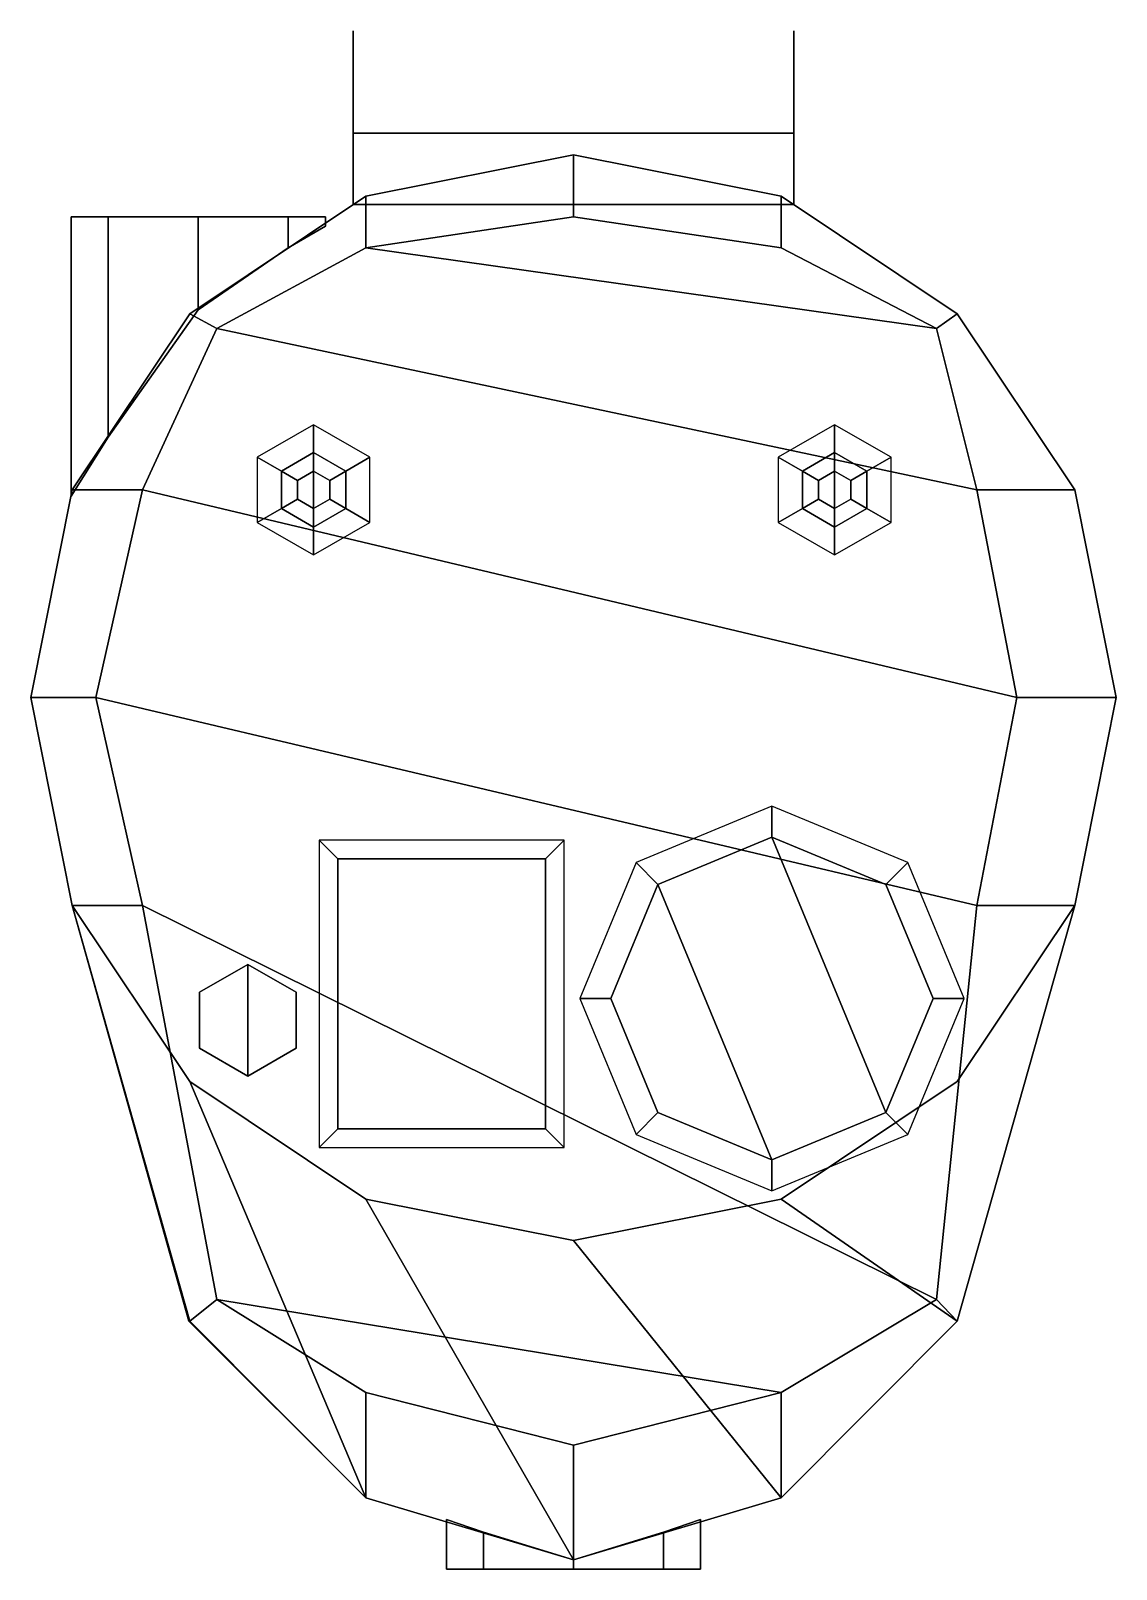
# Model space of a CAD drawing. Extents: x -0.88 to 0.88, y -1.4 to 1.07.
import ezdxf

# ---------------------------------------------------------------- set-up
doc = ezdxf.new("R2010")
doc.units = 0
doc.layers.add('TURRET', color=2, linetype='CONTINUOUS')

msp = doc.modelspace()

# ---------------------------------------------------------------- linework, layer by layer
at = {"layer": 'TURRET'}
for points in [[(-0.355, 1.075, 2.02), (-0.355, 0.91, 2.02), (-0.355, 0.91, 2.5), (-0.355, 1.075, 2.5)], [(-0.355, 0.91, 2.02), (-0.355, 1.075, 2.02), (-0.355, 1.075, 2.5), (-0.355, 0.91, 2.5)], [(0.355, 0.91, 2.02), (0.355, 1.075, 2.02), (0.355, 1.075, 2.5), (0.355, 0.91, 2.5)], [(0.355, 1.075, 2.02), (0.355, 0.91, 2.02), (0.355, 0.91, 2.5), (0.355, 1.075, 2.5)], [(-0.355, 0.91, 2.02), (-0.355, 0.795, 2.02), (-0.355, 0.795, 2.5), (-0.355, 0.91, 2.5)], [(0.355, 0.91, 2.5), (0.355, 0.91, 2.02), (-0.355, 0.91, 2.02), (-0.355, 0.91, 2.5)], [(0.355, 0.91, 2.02), (0.355, 0.795, 2.02), (-0.355, 0.795, 2.02), (-0.355, 0.91, 2.02)], [(-0.355, 0.91, 2.5), (-0.355, 0.795, 2.5), (0.355, 0.795, 2.5), (0.355, 0.91, 2.5)], [(0.355, 0.795, 2.5), (0.355, 0.795, 2.02), (0.355, 0.91, 2.02), (0.355, 0.91, 2.5)], [(-0.3348, 0.8084, 2.525), (0, 0.875, 2.525), (0, 0.875, 1.86), (-0.3348, 0.8084, 1.86)], [(-0.3348, 0.725, 2.595), (0, 0.775, 2.595), (0, 0.875, 2.525), (-0.3348, 0.8084, 2.525)], [(0, 0.875, 2.525), (0.3348, 0.8084, 2.525), (0.3348, 0.8084, 1.86), (0, 0.875, 1.86)], [(0, 0.775, 2.595), (0.3348, 0.725, 2.595), (0.3348, 0.8084, 2.525), (0, 0.875, 2.525)], [(-0.6187, 0.6187, 2.525), (-0.3348, 0.8084, 2.525), (-0.3348, 0.8084, 1.86), (-0.6187, 0.6187, 1.86)], [(-0.575, 0.595, 2.595), (-0.3348, 0.725, 2.595), (-0.3348, 0.8084, 2.525), (-0.6187, 0.6187, 2.525)], [(0.3348, 0.8084, 2.525), (0.6187, 0.6187, 2.525), (0.6187, 0.6187, 1.86), (0.3348, 0.8084, 1.86)], [(0.3348, 0.725, 2.595), (0.585, 0.595, 2.595), (0.6187, 0.6187, 2.525), (0.3348, 0.8084, 2.525)], [(-0.75, 0.775, 2.4), (-0.81, 0.775, 2.255), (-0.81, 0.325, 2.255), (-0.75, 0.42, 2.4)], [(-0.81, 0.775, 2.255), (-0.75, 0.775, 2.11), (-0.75, 0.42, 2.11), (-0.81, 0.325, 2.255)], [(-0.81, 0.775, 2.255), (-0.75, 0.775, 2.4), (-0.75, 0.42, 2.4), (-0.81, 0.325, 2.255)], [(-0.75, 0.775, 2.11), (-0.81, 0.775, 2.255), (-0.81, 0.325, 2.255), (-0.75, 0.42, 2.11)], [(-0.605, 0.775, 2.46), (-0.75, 0.775, 2.4), (-0.75, 0.42, 2.4), (-0.605, 0.625, 2.46)], [(-0.75, 0.775, 2.11), (-0.605, 0.775, 2.05), (-0.605, 0.625, 2.05), (-0.75, 0.42, 2.11)], [(-0.75, 0.775, 2.4), (-0.605, 0.775, 2.46), (-0.605, 0.625, 2.46), (-0.75, 0.42, 2.4)], [(-0.605, 0.775, 2.05), (-0.75, 0.775, 2.11), (-0.75, 0.42, 2.11), (-0.605, 0.625, 2.05)], [(-0.46, 0.775, 2.4), (-0.605, 0.775, 2.46), (-0.605, 0.625, 2.46), (-0.46, 0.725, 2.4)], [(-0.605, 0.775, 2.05), (-0.46, 0.775, 2.11), (-0.46, 0.725, 2.11), (-0.605, 0.625, 2.05)], [(-0.605, 0.775, 2.46), (-0.46, 0.775, 2.4), (-0.46, 0.725, 2.4), (-0.605, 0.625, 2.46)], [(-0.46, 0.775, 2.11), (-0.605, 0.775, 2.05), (-0.605, 0.625, 2.05), (-0.46, 0.725, 2.11)], [(-0.4, 0.775, 2.255), (-0.46, 0.775, 2.4), (-0.46, 0.725, 2.4), (-0.4, 0.76, 2.255)], [(-0.46, 0.775, 2.11), (-0.4, 0.775, 2.255), (-0.4, 0.76, 2.255), (-0.46, 0.725, 2.11)], [(-0.46, 0.775, 2.4), (-0.4, 0.775, 2.255), (-0.4, 0.76, 2.255), (-0.46, 0.725, 2.4)], [(-0.4, 0.775, 2.255), (-0.46, 0.775, 2.11), (-0.46, 0.725, 2.11), (-0.4, 0.76, 2.255)], [(0.3348, 0.725, 2.595), (0, 0.775, 2.595), (-0.3348, 0.725, 2.595), (0.585, 0.595, 2.595)], [(0.585, 0.595, 2.595), (-0.3348, 0.725, 2.595), (-0.575, 0.595, 2.595), (0.65, 0.3348, 2.595)], [(-0.8084, 0.3348, 2.525), (-0.6187, 0.6187, 2.525), (-0.6187, 0.6187, 1.86), (-0.8084, 0.3348, 1.86)], [(-0.695, 0.3348, 2.595), (-0.575, 0.595, 2.595), (-0.6187, 0.6187, 2.525), (-0.8084, 0.3348, 2.525)], [(0.585, 0.595, 2.595), (0.65, 0.3348, 2.595), (0.8084, 0.3348, 2.525), (0.6187, 0.6187, 2.525)], [(0.6187, 0.6187, 2.525), (0.8084, 0.3348, 2.525), (0.8084, 0.3348, 1.86), (0.6187, 0.6187, 1.86)], [(0.65, 0.3348, 2.595), (-0.575, 0.595, 2.595), (-0.695, 0.3348, 2.595), (0.715, 0, 2.595)], [(-0.4191, 0.44, 2.595), (-0.51, 0.3875, 2.595), (-0.471, 0.365, 2.685), (-0.4191, 0.395, 2.685)], [(-0.3281, 0.3875, 2.595), (-0.4191, 0.44, 2.595), (-0.4191, 0.395, 2.685), (-0.3671, 0.365, 2.685)], [(0.4209, 0.44, 2.595), (0.33, 0.3875, 2.595), (0.369, 0.365, 2.685), (0.4209, 0.395, 2.685)], [(0.5119, 0.3875, 2.595), (0.4209, 0.44, 2.595), (0.4209, 0.395, 2.685), (0.4729, 0.365, 2.685)], [(-0.51, 0.3875, 2.595), (-0.51, 0.2825, 2.595), (-0.471, 0.305, 2.685), (-0.471, 0.365, 2.685)], [(-0.4191, 0.395, 2.745), (-0.471, 0.365, 2.745), (-0.445, 0.35, 2.825), (-0.4191, 0.365, 2.825)], [(-0.4191, 0.395, 2.685), (-0.471, 0.365, 2.685), (-0.471, 0.365, 2.745), (-0.4191, 0.395, 2.745)], [(-0.3671, 0.365, 2.745), (-0.4191, 0.395, 2.745), (-0.4191, 0.365, 2.825), (-0.3931, 0.35, 2.825)], [(-0.3671, 0.365, 2.685), (-0.4191, 0.395, 2.685), (-0.4191, 0.395, 2.745), (-0.3671, 0.365, 2.745)], [(-0.3281, 0.2825, 2.595), (-0.3281, 0.3875, 2.595), (-0.3671, 0.365, 2.685), (-0.3671, 0.305, 2.685)], [(0.33, 0.3875, 2.595), (0.33, 0.2825, 2.595), (0.369, 0.305, 2.685), (0.369, 0.365, 2.685)], [(0.4209, 0.395, 2.745), (0.369, 0.365, 2.745), (0.395, 0.35, 2.825), (0.4209, 0.365, 2.825)], [(0.4209, 0.395, 2.685), (0.369, 0.365, 2.685), (0.369, 0.365, 2.745), (0.4209, 0.395, 2.745)], [(0.4729, 0.365, 2.745), (0.4209, 0.395, 2.745), (0.4209, 0.365, 2.825), (0.4469, 0.35, 2.825)], [(0.4729, 0.365, 2.685), (0.4209, 0.395, 2.685), (0.4209, 0.395, 2.745), (0.4729, 0.365, 2.745)], [(0.5119, 0.2825, 2.595), (0.5119, 0.3875, 2.595), (0.4729, 0.365, 2.685), (0.4729, 0.305, 2.685)], [(-0.471, 0.365, 2.745), (-0.471, 0.305, 2.745), (-0.445, 0.32, 2.825), (-0.445, 0.35, 2.825)], [(-0.471, 0.365, 2.685), (-0.471, 0.305, 2.685), (-0.471, 0.305, 2.745), (-0.471, 0.365, 2.745)], [(-0.445, 0.35, 2.825), (-0.445, 0.32, 2.825), (-0.4191, 0.305, 2.825), (-0.4191, 0.365, 2.825)], [(-0.4191, 0.365, 2.825), (-0.4191, 0.305, 2.825), (-0.3931, 0.32, 2.825), (-0.3931, 0.35, 2.825)], [(-0.3671, 0.305, 2.745), (-0.3671, 0.365, 2.745), (-0.3931, 0.35, 2.825), (-0.3931, 0.32, 2.825)], [(-0.3671, 0.305, 2.685), (-0.3671, 0.365, 2.685), (-0.3671, 0.365, 2.745), (-0.3671, 0.305, 2.745)], [(0.369, 0.365, 2.745), (0.369, 0.305, 2.745), (0.395, 0.32, 2.825), (0.395, 0.35, 2.825)], [(0.369, 0.365, 2.685), (0.369, 0.305, 2.685), (0.369, 0.305, 2.745), (0.369, 0.365, 2.745)], [(0.395, 0.35, 2.825), (0.395, 0.32, 2.825), (0.4209, 0.305, 2.825), (0.4209, 0.365, 2.825)], [(0.4209, 0.365, 2.825), (0.4209, 0.305, 2.825), (0.4469, 0.32, 2.825), (0.4469, 0.35, 2.825)], [(0.4729, 0.305, 2.745), (0.4729, 0.365, 2.745), (0.4469, 0.35, 2.825), (0.4469, 0.32, 2.825)], [(0.4729, 0.305, 2.685), (0.4729, 0.365, 2.685), (0.4729, 0.365, 2.745), (0.4729, 0.305, 2.745)], [(-0.875, 0, 2.525), (-0.8084, 0.3348, 2.525), (-0.8084, 0.3348, 1.86), (-0.875, 0, 1.86)], [(-0.77, 0, 2.595), (-0.695, 0.3348, 2.595), (-0.8084, 0.3348, 2.525), (-0.875, 0, 2.525)], [(0.715, 0, 2.595), (-0.695, 0.3348, 2.595), (-0.77, 0, 2.595), (0.65, -0.3348, 2.595)], [(0.65, 0.3348, 2.595), (0.715, 0, 2.595), (0.875, 0, 2.525), (0.8084, 0.3348, 2.525)], [(0.8084, 0.3348, 2.525), (0.875, 0, 2.525), (0.875, 0, 1.86), (0.8084, 0.3348, 1.86)], [(-0.51, 0.2825, 2.595), (-0.4191, 0.23, 2.595), (-0.4191, 0.275, 2.685), (-0.471, 0.305, 2.685)], [(-0.471, 0.305, 2.745), (-0.4191, 0.275, 2.745), (-0.4191, 0.305, 2.825), (-0.445, 0.32, 2.825)], [(-0.471, 0.305, 2.685), (-0.4191, 0.275, 2.685), (-0.4191, 0.275, 2.745), (-0.471, 0.305, 2.745)], [(-0.4191, 0.275, 2.745), (-0.3671, 0.305, 2.745), (-0.3931, 0.32, 2.825), (-0.4191, 0.305, 2.825)], [(-0.4191, 0.23, 2.595), (-0.3281, 0.2825, 2.595), (-0.3671, 0.305, 2.685), (-0.4191, 0.275, 2.685)], [(-0.4191, 0.275, 2.685), (-0.3671, 0.305, 2.685), (-0.3671, 0.305, 2.745), (-0.4191, 0.275, 2.745)], [(0.33, 0.2825, 2.595), (0.4209, 0.23, 2.595), (0.4209, 0.275, 2.685), (0.369, 0.305, 2.685)], [(0.369, 0.305, 2.745), (0.4209, 0.275, 2.745), (0.4209, 0.305, 2.825), (0.395, 0.32, 2.825)], [(0.369, 0.305, 2.685), (0.4209, 0.275, 2.685), (0.4209, 0.275, 2.745), (0.369, 0.305, 2.745)], [(0.4209, 0.275, 2.745), (0.4729, 0.305, 2.745), (0.4469, 0.32, 2.825), (0.4209, 0.305, 2.825)], [(0.4209, 0.23, 2.595), (0.5119, 0.2825, 2.595), (0.4729, 0.305, 2.685), (0.4209, 0.275, 2.685)], [(0.4209, 0.275, 2.685), (0.4729, 0.305, 2.685), (0.4729, 0.305, 2.745), (0.4209, 0.275, 2.745)], [(-0.8084, -0.3348, 2.525), (-0.875, 0, 2.525), (-0.875, 0, 1.86), (-0.8084, -0.3348, 1.86)], [(-0.695, -0.3348, 2.595), (-0.77, 0, 2.595), (-0.875, 0, 2.525), (-0.8084, -0.3348, 2.525)], [(0.65, -0.3348, 2.595), (-0.77, 0, 2.595), (-0.695, -0.3348, 2.595), (0.585, -0.97, 2.595)], [(0.715, 0, 2.595), (0.65, -0.3348, 2.595), (0.8084, -0.3348, 2.525), (0.875, 0, 2.525)], [(0.875, 0, 2.525), (0.8084, -0.3348, 2.525), (0.8084, -0.3348, 1.86), (0.875, 0, 1.86)], [(0.32, -0.175, 2.595), (0.1008, -0.2658, 2.595), (0.1362, -0.3012, 2.645), (0.32, -0.225, 2.645)], [(0.5392, -0.2658, 2.595), (0.32, -0.175, 2.595), (0.32, -0.225, 2.645), (0.5038, -0.3012, 2.645)], [(-0.38, -0.26, 2.645), (-0.045, -0.26, 2.645), (-0.015, -0.23, 2.595), (-0.41, -0.23, 2.595)], [(-0.41, -0.23, 2.595), (-0.41, -0.725, 2.595), (-0.38, -0.695, 2.645), (-0.38, -0.26, 2.645)], [(-0.045, -0.26, 2.645), (-0.045, -0.695, 2.645), (-0.015, -0.725, 2.595), (-0.015, -0.23, 2.595)], [(0.1362, -0.3012, 2.645), (0.32, -0.745, 2.645), (0.5038, -0.6688, 2.645), (0.32, -0.225, 2.645)], [(0.32, -0.225, 2.645), (0.5038, -0.6688, 2.645), (0.58, -0.485, 2.645), (0.5038, -0.3012, 2.645)], [(-0.38, -0.695, 2.645), (-0.045, -0.695, 2.645), (-0.045, -0.26, 2.645), (-0.38, -0.26, 2.645)], [(0.1008, -0.2658, 2.595), (0.01, -0.485, 2.595), (0.06, -0.485, 2.645), (0.1362, -0.3012, 2.645)], [(0.63, -0.485, 2.595), (0.5392, -0.2658, 2.595), (0.5038, -0.3012, 2.645), (0.58, -0.485, 2.645)], [(0.06, -0.485, 2.645), (0.1362, -0.6688, 2.645), (0.32, -0.745, 2.645), (0.1362, -0.3012, 2.645)], [(-0.6187, -1.005, 2.525), (-0.8084, -0.3348, 2.525), (-0.8084, -0.3348, 2.09), (-0.62, -1.005, 2.09)], [(-0.6187, -0.6187, 2.09), (-0.8084, -0.3348, 2.09), (-0.8084, -0.3348, 1.86), (-0.6187, -0.6187, 1.86)], [(-0.575, -0.97, 2.595), (-0.695, -0.3348, 2.595), (-0.8084, -0.3348, 2.525), (-0.6187, -1.005, 2.525)], [(-0.3348, -1.29, 2.09), (-0.62, -1.005, 2.09), (-0.8084, -0.3348, 2.09), (-0.6187, -0.6187, 2.09)], [(0.585, -0.97, 2.595), (-0.695, -0.3348, 2.595), (-0.575, -0.97, 2.595), (0.3348, -1.12, 2.595)], [(0.8084, -0.3348, 2.09), (0.6187, -1.005, 2.09), (0.3348, -0.8084, 2.09), (0.6187, -0.6187, 2.09)], [(0.65, -0.3348, 2.595), (0.585, -0.97, 2.595), (0.6187, -1.005, 2.525), (0.8084, -0.3348, 2.525)], [(0.8084, -0.3348, 2.525), (0.6187, -1.005, 2.525), (0.6187, -1.005, 2.09), (0.8084, -0.3348, 2.09)], [(0.8084, -0.3348, 2.09), (0.6187, -0.6187, 2.09), (0.6187, -0.6187, 1.86), (0.8084, -0.3348, 1.86)], [(-0.6029, -0.475, 2.7), (-0.525, -0.43, 2.7), (-0.525, -0.43, 2.595), (-0.6029, -0.475, 2.595)], [(-0.525, -0.61, 2.7), (-0.525, -0.43, 2.7), (-0.6029, -0.475, 2.7), (-0.6029, -0.565, 2.7)], [(-0.525, -0.43, 2.7), (-0.4471, -0.475, 2.7), (-0.4471, -0.475, 2.595), (-0.525, -0.43, 2.595)], [(-0.4471, -0.565, 2.7), (-0.4471, -0.475, 2.7), (-0.525, -0.43, 2.7), (-0.525, -0.61, 2.7)], [(-0.6029, -0.565, 2.7), (-0.6029, -0.475, 2.7), (-0.6029, -0.475, 2.595), (-0.6029, -0.565, 2.595)], [(-0.4471, -0.475, 2.7), (-0.4471, -0.565, 2.7), (-0.4471, -0.565, 2.595), (-0.4471, -0.475, 2.595)], [(0.01, -0.485, 2.595), (0.1008, -0.7042, 2.595), (0.1362, -0.6688, 2.645), (0.06, -0.485, 2.645)], [(0.5392, -0.7042, 2.595), (0.63, -0.485, 2.595), (0.58, -0.485, 2.645), (0.5038, -0.6688, 2.645)], [(-0.525, -0.61, 2.7), (-0.6029, -0.565, 2.7), (-0.6029, -0.565, 2.595), (-0.525, -0.61, 2.595)], [(-0.4471, -0.565, 2.7), (-0.525, -0.61, 2.7), (-0.525, -0.61, 2.595), (-0.4471, -0.565, 2.595)], [(-0.3348, -0.8084, 2.09), (-0.6187, -0.6187, 2.09), (-0.6187, -0.6187, 1.86), (-0.3348, -0.8084, 1.86)], [(0, -1.39, 2.09), (-0.3348, -1.29, 2.09), (-0.6187, -0.6187, 2.09), (-0.3348, -0.8084, 2.09)], [(0.6187, -0.6187, 2.09), (0.3348, -0.8084, 2.09), (0.3348, -0.8084, 1.86), (0.6187, -0.6187, 1.86)], [(0.1008, -0.7042, 2.595), (0.32, -0.795, 2.595), (0.32, -0.745, 2.645), (0.1362, -0.6688, 2.645)], [(0.32, -0.795, 2.595), (0.5392, -0.7042, 2.595), (0.5038, -0.6688, 2.645), (0.32, -0.745, 2.645)], [(-0.41, -0.725, 2.595), (-0.015, -0.725, 2.595), (-0.045, -0.695, 2.645), (-0.38, -0.695, 2.645)], [(0, -0.875, 2.09), (-0.3348, -0.8084, 2.09), (-0.3348, -0.8084, 1.86), (0, -0.875, 1.86)], [(0.3348, -1.29, 2.09), (0, -1.39, 2.09), (-0.3348, -0.8084, 2.09), (0, -0.875, 2.09)], [(0.3348, -0.8084, 2.09), (0, -0.875, 2.09), (0, -0.875, 1.86), (0.3348, -0.8084, 1.86)], [(0.6187, -1.005, 2.09), (0.3348, -1.29, 2.09), (0, -0.875, 2.09), (0.3348, -0.8084, 2.09)], [(-0.3348, -1.12, 2.595), (-0.575, -0.97, 2.595), (-0.6187, -1.005, 2.525), (-0.3348, -1.29, 2.525)], [(0.3348, -1.12, 2.595), (-0.575, -0.97, 2.595), (-0.3348, -1.12, 2.595), (0, -1.205, 2.595)], [(0.585, -0.97, 2.595), (0.3348, -1.12, 2.595), (0.3348, -1.29, 2.525), (0.6187, -1.005, 2.525)], [(-0.3348, -1.29, 2.525), (-0.6187, -1.005, 2.525), (-0.62, -1.005, 2.09), (-0.3348, -1.29, 2.09)], [(0.6187, -1.005, 2.525), (0.3348, -1.29, 2.525), (0.3348, -1.29, 2.09), (0.6187, -1.005, 2.09)], [(0, -1.205, 2.595), (-0.3348, -1.12, 2.595), (-0.3348, -1.29, 2.525), (0, -1.39, 2.525)], [(0.3348, -1.12, 2.595), (0, -1.205, 2.595), (0, -1.39, 2.525), (0.3348, -1.29, 2.525)], [(0, -1.39, 2.525), (-0.3348, -1.29, 2.525), (-0.3348, -1.29, 2.09), (0, -1.39, 2.09)], [(0.3348, -1.29, 2.525), (0, -1.39, 2.525), (0, -1.39, 2.09), (0.3348, -1.29, 2.09)], [(-0.205, -1.405, 2.31), (-0.145, -1.405, 2.165), (-0.145, -1.345, 2.165), (-0.205, -1.325, 2.31)], [(-0.145, -1.405, 2.165), (-0.205, -1.405, 2.31), (-0.205, -1.325, 2.31), (-0.145, -1.345, 2.165)], [(-0.145, -1.405, 2.455), (-0.205, -1.405, 2.31), (-0.205, -1.325, 2.31), (-0.145, -1.345, 2.455)], [(-0.205, -1.405, 2.31), (-0.145, -1.405, 2.455), (-0.145, -1.345, 2.455), (-0.205, -1.325, 2.31)], [(0.145, -1.405, 2.165), (0.205, -1.405, 2.31), (0.205, -1.325, 2.31), (0.145, -1.345, 2.165)], [(0.205, -1.405, 2.31), (0.145, -1.405, 2.165), (0.145, -1.345, 2.165), (0.205, -1.325, 2.31)], [(0.205, -1.405, 2.31), (0.145, -1.405, 2.455), (0.145, -1.345, 2.455), (0.205, -1.325, 2.31)], [(0.145, -1.405, 2.455), (0.205, -1.405, 2.31), (0.205, -1.325, 2.31), (0.145, -1.345, 2.455)], [(-0.145, -1.405, 2.165), (0, -1.405, 2.105), (0, -1.39, 2.105), (-0.145, -1.345, 2.165)], [(0, -1.405, 2.105), (-0.145, -1.405, 2.165), (-0.145, -1.345, 2.165), (0, -1.39, 2.105)], [(0, -1.405, 2.515), (-0.145, -1.405, 2.455), (-0.145, -1.345, 2.455), (0, -1.39, 2.515)], [(-0.145, -1.405, 2.455), (0, -1.405, 2.515), (0, -1.39, 2.515), (-0.145, -1.345, 2.455)], [(0, -1.405, 2.105), (0.145, -1.405, 2.165), (0.145, -1.345, 2.165), (0, -1.39, 2.105)], [(0.145, -1.405, 2.165), (0, -1.405, 2.105), (0, -1.39, 2.105), (0.145, -1.345, 2.165)], [(0.145, -1.405, 2.455), (0, -1.405, 2.515), (0, -1.39, 2.515), (0.145, -1.345, 2.455)], [(0, -1.405, 2.515), (0.145, -1.405, 2.455), (0.145, -1.345, 2.455), (0, -1.39, 2.515)]]:
    msp.add_3dface(points, dxfattribs=at)

doc.saveas('drawing.dxf')
